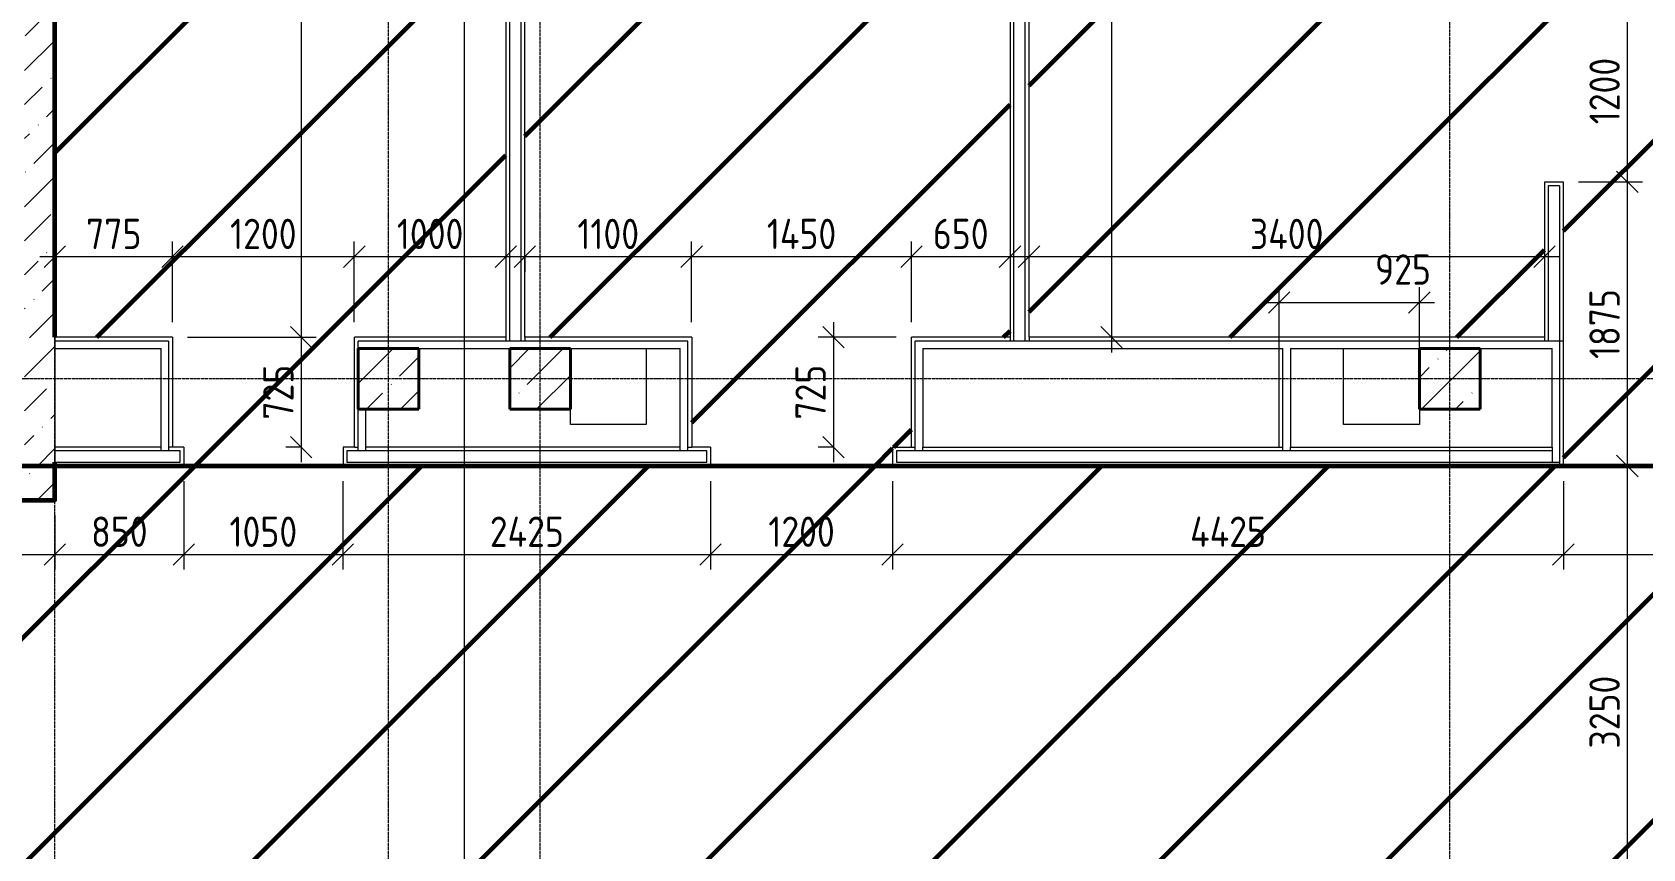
# Model space of a CAD drawing. Header units: millimetres. Extents: x -56773 to 323062, y -262288 to 76460.
# Drawn here: x 12459 to 23083, y -198325 to -192934 of the extents above; entities that cross this region are included whole.
import ezdxf

# ---------------------------------------------------------------- set-up
doc = ezdxf.new("R2010")
doc.units = ezdxf.units.MM
doc.linetypes.add('ADSK_Линия сетки', pattern=[25, 20, -2.5, 0, -2.5])
doc.linetypes.add('ADSK_Штриховая_ш3 п1_5', pattern=[4.5, 3, -1.5])
for name, color, linetype, lineweight in [('1.1)Стяжка керамзит  2 этаж', 5, 'Continuous', 60), ('3.1 Штукатурка внешн стен', 5, 'Continuous', 60), ('Несущие колонны', 7, 'Continuous', 18), ('Оси', 7, 'Continuous', 9), ('Перекрытие', 7, 'Continuous', 18), ('Размеры', 7, 'Continuous', 9), ('Стены внутренние', 7, 'Continuous', 18), ('Стены наружные', 7, 'Continuous', 18), ('Стены штриховка', 7, 'Continuous', 9)]:
    doc.layers.add(name, color=color, linetype=linetype, lineweight=lineweight)
doc.layers.add('Линии', color=7, linetype='Continuous', lineweight=9, true_color=0x00a600)
doc.styles.add('GOST Common_3', font='', dxfattribs={"width": 0.9, "height": 200})
doc.styles.get('GOST Common_3').set_extended_font_data('GOST Common')
doc.dimstyles.new('ADSK_Основной_2_0', dxfattribs={"dimscale": 304.8, "dimtxt": 201.142999, "dimasz": 0.463911, "dimexe": 0.328084, "dimexo": 0.328084, "dimgap": 0.164042, "dimtad": 1, "dimdec": 3, "dimrnd": 0.001, "dimdsep": 46, "dimtxsty": 'GOST Common_3', "dimblk1": 'OBLIQUE', "dimblk2": 'OBLIQUE', "dimsah": 1, "dimcen": 0.09, "dimdle": 0.328084, "dimazin": 2, "dimtfac": 1, "dimtdec": 4, "dimtix": 1, "dimtmove": 0, "dimatfit": 3, "dimfxl": 1, "dimtvp": 1, "dimtolj": 1, "dimtzin": 0, "dimlwd": 20, "dimlwe": 20, "dimarcsym": 2})
doc.dimstyles.new('ADSK_Основной_2_0_1', dxfattribs={"dimscale": 304.8, "dimtxt": 201.142999, "dimasz": 0.463911, "dimexe": 0.328084, "dimexo": 0.328084, "dimgap": 0.164042, "dimtad": 1, "dimdec": 3, "dimrnd": 0.001, "dimdsep": 46, "dimtxsty": 'GOST Common_3', "dimblk1": 'OBLIQUE', "dimblk2": 'OBLIQUE', "dimsah": 1, "dimcen": 0.09, "dimdle": 0.328084, "dimazin": 2, "dimtfac": 1, "dimtdec": 4, "dimtix": 1, "dimtmove": 1, "dimatfit": 3, "dimfxl": 1, "dimtvp": 1, "dimtolj": 1, "dimtzin": 0, "dimlwd": 20, "dimlwe": 20, "dimarcsym": 2})
doc.dimstyles.new('ADSK_Основной_2_0_2', dxfattribs={"dimscale": 304.8, "dimtxt": 201.142999, "dimasz": 0.463911, "dimexe": 0.328084, "dimexo": 0.328084, "dimgap": 0.164042, "dimtad": 1, "dimdec": 3, "dimrnd": 0.001, "dimdsep": 46, "dimtxsty": 'GOST Common_3', "dimblk1": 'OBLIQUE', "dimblk2": 'OBLIQUE', "dimsah": 1, "dimcen": 0.09, "dimdle": 0.328084, "dimazin": 2, "dimtfac": 1, "dimtdec": 4, "dimtix": 1, "dimtmove": 0, "dimatfit": 3, "dimfxl": 1, "dimtvp": 1, "dimtolj": 1, "dimtzin": 0, "dimlwd": 20, "dimlwe": 20, "dimarcsym": 2})
pattern_1 = [(45, (9.36, -198628.46), (-224.5064, 224.5064), []), (45, (233.87, -198628.46), (-224.5064, 224.5064), [396.875, -79.375, 3.353, -76.022])]
pattern_2 = [(45, (9.36, -198628.46), (84.1895, 308.696), [396.875, -79.375, 3.353, -76.022])]

# ---------------------------------------------------------------- blocks, each defined once
blk = doc.blocks.new('ADSK_КолоннаЖБ_Прямоугольная - 400x400 мм-1807143-Кладочный план 4-го этажа')
at = {"layer": 'Несущие колонны', "lineweight": 40}
for p, q in [((-200, 200), (200, 200)), ((-200, -200), (-200, 200)), ((200, 200), (200, -200)), ((200, -200), (-200, -200))]:
    blk.add_line(p, q, dxfattribs=at)
blk = doc.blocks.new('_Oblique')
at = {"color": 0, "linetype": 'ByBlock', "lineweight": -2}
blk.add_line((-0.5, -0.5), (0.5, 0.5), dxfattribs=at)
blk = doc.blocks.new('*D6010')
at = {"layer": 'Defpoints', "color": 0, "transparency": 16777216}
for p in [(11484, -196023), (12609, -196023), (12609, -196382)]:
    blk.add_point(p, dxfattribs=at)
at = {"layer": 'Размеры', "color": 0, "lineweight": 20, "transparency": 16777216}
for p, q in [((11484, -196123), (11484, -196482)), ((12609, -196123), (12609, -196482)), ((11384, -196382), (12709, -196382))]:
    blk.add_line(p, q, dxfattribs=at)
at = {"layer": 'Размеры', "color": 0, "lineweight": 20, "transparency": 16777216, "xscale": 141.4, "yscale": 141.4, "zscale": 141.4, "rotation": 180}
blk.add_blockref('_Oblique', (11484, -196382), dxfattribs=at)
at = {"layer": 'Размеры', "color": 0, "lineweight": 20, "transparency": 16777216, "xscale": 141.4, "yscale": 141.4, "zscale": 141.4}
blk.add_blockref('_Oblique', (12609, -196382), dxfattribs=at)
at = {"layer": 'Размеры', "color": 0, "lineweight": 9, "transparency": 16777216, "insert": (12047, -196232), "char_height": 200, "width": 515.47, "attachment_point": 5, "style": 'GOST Common_3'}
blk.add_mtext('\\A1;1125', dxfattribs=at)
blk = doc.blocks.new('*D6011')
at = {"layer": 'Defpoints', "color": 0, "transparency": 16777216}
for p in [(13459, -195798), (12609, -196023), (13459, -196382)]:
    blk.add_point(p, dxfattribs=at)
at = {"layer": 'Размеры', "color": 0, "lineweight": 20, "transparency": 16777216}
for p, q in [((13459, -195898), (13459, -196482)), ((12609, -196123), (12609, -196482)), ((12509, -196382), (13559, -196382))]:
    blk.add_line(p, q, dxfattribs=at)
at = {"layer": 'Размеры', "color": 0, "lineweight": 20, "transparency": 16777216, "xscale": 141.4, "yscale": 141.4, "zscale": 141.4, "rotation": 180}
blk.add_blockref('_Oblique', (12609, -196382), dxfattribs=at)
at = {"layer": 'Размеры', "color": 0, "lineweight": 20, "transparency": 16777216, "xscale": 141.4, "yscale": 141.4, "zscale": 141.4}
blk.add_blockref('_Oblique', (13459, -196382), dxfattribs=at)
at = {"layer": 'Размеры', "color": 0, "lineweight": 9, "transparency": 16777216, "insert": (13034, -196232), "char_height": 200, "width": 454.11, "attachment_point": 5, "style": 'GOST Common_3'}
blk.add_mtext('\\A1;850', dxfattribs=at)
blk = doc.blocks.new('*D6012')
at = {"layer": 'Defpoints', "color": 0, "transparency": 16777216}
for p in [(13459, -195798), (14509, -195798), (14509, -196382)]:
    blk.add_point(p, dxfattribs=at)
at = {"layer": 'Размеры', "color": 0, "lineweight": 20, "transparency": 16777216}
for p, q in [((13459, -195898), (13459, -196482)), ((14509, -195898), (14509, -196482)), ((13359, -196382), (14609, -196382))]:
    blk.add_line(p, q, dxfattribs=at)
at = {"layer": 'Размеры', "color": 0, "lineweight": 20, "transparency": 16777216, "xscale": 141.4, "yscale": 141.4, "zscale": 141.4, "rotation": 180}
blk.add_blockref('_Oblique', (13459, -196382), dxfattribs=at)
at = {"layer": 'Размеры', "color": 0, "lineweight": 20, "transparency": 16777216, "xscale": 141.4, "yscale": 141.4, "zscale": 141.4}
blk.add_blockref('_Oblique', (14509, -196382), dxfattribs=at)
at = {"layer": 'Размеры', "color": 0, "lineweight": 9, "transparency": 16777216, "insert": (13984, -196232), "char_height": 200, "width": 560.47, "attachment_point": 5, "style": 'GOST Common_3'}
blk.add_mtext('\\A1;1050', dxfattribs=at)
blk = doc.blocks.new('*D6013')
at = {"layer": 'Defpoints', "color": 0, "transparency": 16777216}
for p in [(14509, -195798), (16934, -195798), (16934, -196382)]:
    blk.add_point(p, dxfattribs=at)
at = {"layer": 'Размеры', "color": 0, "lineweight": 20, "transparency": 16777216}
for p, q in [((14509, -195898), (14509, -196482)), ((16934, -195898), (16934, -196482)), ((14409, -196382), (17034, -196382))]:
    blk.add_line(p, q, dxfattribs=at)
at = {"layer": 'Размеры', "color": 0, "lineweight": 20, "transparency": 16777216, "xscale": 141.4, "yscale": 141.4, "zscale": 141.4, "rotation": 180}
blk.add_blockref('_Oblique', (14509, -196382), dxfattribs=at)
at = {"layer": 'Размеры', "color": 0, "lineweight": 20, "transparency": 16777216, "xscale": 141.4, "yscale": 141.4, "zscale": 141.4}
blk.add_blockref('_Oblique', (16934, -196382), dxfattribs=at)
at = {"layer": 'Размеры', "color": 0, "lineweight": 9, "transparency": 16777216, "insert": (15722, -196232), "char_height": 200, "width": 625.93, "attachment_point": 5, "style": 'GOST Common_3'}
blk.add_mtext('\\A1;2425', dxfattribs=at)
blk = doc.blocks.new('*D6014')
at = {"layer": 'Defpoints', "color": 0, "transparency": 16777216}
for p in [(16934, -195798), (18134, -195798), (18134, -196382)]:
    blk.add_point(p, dxfattribs=at)
at = {"layer": 'Размеры', "color": 0, "lineweight": 20, "transparency": 16777216}
for p, q in [((16934, -195898), (16934, -196482)), ((18134, -195898), (18134, -196482)), ((16834, -196382), (18234, -196382))]:
    blk.add_line(p, q, dxfattribs=at)
at = {"layer": 'Размеры', "color": 0, "lineweight": 20, "transparency": 16777216, "xscale": 141.4, "yscale": 141.4, "zscale": 141.4, "rotation": 180}
blk.add_blockref('_Oblique', (16934, -196382), dxfattribs=at)
at = {"layer": 'Размеры', "color": 0, "lineweight": 20, "transparency": 16777216, "xscale": 141.4, "yscale": 141.4, "zscale": 141.4}
blk.add_blockref('_Oblique', (18134, -196382), dxfattribs=at)
at = {"layer": 'Размеры', "color": 0, "lineweight": 9, "transparency": 16777216, "insert": (17534, -196232), "char_height": 200, "width": 560.47, "attachment_point": 5, "style": 'GOST Common_3'}
blk.add_mtext('\\A1;1200', dxfattribs=at)
blk = doc.blocks.new('*D6015')
at = {"layer": 'Defpoints', "color": 0, "transparency": 16777216}
for p in [(18134, -195798), (22559, -195798), (22559, -196382)]:
    blk.add_point(p, dxfattribs=at)
at = {"layer": 'Размеры', "color": 0, "lineweight": 20, "transparency": 16777216}
for p, q in [((18134, -195898), (18134, -196482)), ((22559, -195898), (22559, -196482)), ((18034, -196382), (22659, -196382))]:
    blk.add_line(p, q, dxfattribs=at)
at = {"layer": 'Размеры', "color": 0, "lineweight": 20, "transparency": 16777216, "xscale": 141.4, "yscale": 141.4, "zscale": 141.4, "rotation": 180}
blk.add_blockref('_Oblique', (18134, -196382), dxfattribs=at)
at = {"layer": 'Размеры', "color": 0, "lineweight": 20, "transparency": 16777216, "xscale": 141.4, "yscale": 141.4, "zscale": 141.4}
blk.add_blockref('_Oblique', (22559, -196382), dxfattribs=at)
at = {"layer": 'Размеры', "color": 0, "lineweight": 9, "transparency": 16777216, "insert": (20347, -196232), "char_height": 200, "width": 646.38, "attachment_point": 5, "style": 'GOST Common_3'}
blk.add_mtext('\\A1;4425', dxfattribs=at)
blk = doc.blocks.new('*D6016')
at = {"layer": 'Defpoints', "color": 0, "transparency": 16777216}
for p in [(22559, -195798), (26534, -196282), (26534, -196382)]:
    blk.add_point(p, dxfattribs=at)
at = {"layer": 'Размеры', "color": 0, "lineweight": 20, "transparency": 16777216}
for p, q in [((22559, -195898), (22559, -196482)), ((22459, -196382), (26634, -196382)), ((26534, -196382), (26534, -196482))]:
    blk.add_line(p, q, dxfattribs=at)
at = {"layer": 'Размеры', "color": 0, "lineweight": 20, "transparency": 16777216, "xscale": 141.4, "yscale": 141.4, "zscale": 141.4, "rotation": 180}
blk.add_blockref('_Oblique', (22559, -196382), dxfattribs=at)
at = {"layer": 'Размеры', "color": 0, "lineweight": 20, "transparency": 16777216, "xscale": 141.4, "yscale": 141.4, "zscale": 141.4}
blk.add_blockref('_Oblique', (26534, -196382), dxfattribs=at)
at = {"layer": 'Размеры', "color": 0, "lineweight": 9, "transparency": 16777216, "insert": (24547, -196232), "char_height": 200, "width": 605.47, "attachment_point": 5, "style": 'GOST Common_3'}
blk.add_mtext('\\A1;3975', dxfattribs=at)
blk = doc.blocks.new('*D6044')
at = {"layer": 'Defpoints', "color": 0, "transparency": 16777216}
for p in [(12609, -194316), (13384, -194416), (13384, -194948)]:
    blk.add_point(p, dxfattribs=at)
at = {"layer": 'Размеры', "color": 0, "lineweight": 20, "transparency": 16777216}
for p, q in [((13384, -194848), (13384, -194316)), ((12509, -194416), (13484, -194416)), ((12609, -194416), (12609, -194516))]:
    blk.add_line(p, q, dxfattribs=at)
at = {"layer": 'Размеры', "color": 0, "lineweight": 20, "transparency": 16777216, "xscale": 141.4, "yscale": 141.4, "zscale": 141.4, "rotation": 180}
blk.add_blockref('_Oblique', (12609, -194416), dxfattribs=at)
at = {"layer": 'Размеры', "color": 0, "lineweight": 20, "transparency": 16777216, "xscale": 141.4, "yscale": 141.4, "zscale": 141.4}
blk.add_blockref('_Oblique', (13384, -194416), dxfattribs=at)
at = {"layer": 'Размеры', "color": 0, "lineweight": 9, "transparency": 16777216, "insert": (12997, -194266), "char_height": 200, "width": 454.11, "attachment_point": 5, "style": 'GOST Common_3'}
blk.add_mtext('\\A1;775', dxfattribs=at)
blk = doc.blocks.new('*D6045')
at = {"layer": 'Defpoints', "color": 0, "transparency": 16777216}
for p in [(14584, -194416), (13384, -194948), (14584, -194948)]:
    blk.add_point(p, dxfattribs=at)
at = {"layer": 'Размеры', "color": 0, "lineweight": 20, "transparency": 16777216}
for p, q in [((13384, -194848), (13384, -194316)), ((14584, -194848), (14584, -194316)), ((13284, -194416), (14684, -194416))]:
    blk.add_line(p, q, dxfattribs=at)
at = {"layer": 'Размеры', "color": 0, "lineweight": 20, "transparency": 16777216, "xscale": 141.4, "yscale": 141.4, "zscale": 141.4, "rotation": 180}
blk.add_blockref('_Oblique', (13384, -194416), dxfattribs=at)
at = {"layer": 'Размеры', "color": 0, "lineweight": 20, "transparency": 16777216, "xscale": 141.4, "yscale": 141.4, "zscale": 141.4}
blk.add_blockref('_Oblique', (14584, -194416), dxfattribs=at)
at = {"layer": 'Размеры', "color": 0, "lineweight": 9, "transparency": 16777216, "insert": (13984, -194266), "char_height": 200, "width": 560.47, "attachment_point": 5, "style": 'GOST Common_3'}
blk.add_mtext('\\A1;1200', dxfattribs=at)
blk = doc.blocks.new('*D6046')
at = {"layer": 'Defpoints', "color": 0, "transparency": 16777216}
for p in [(15584, -194316), (15584, -194416), (14584, -194948)]:
    blk.add_point(p, dxfattribs=at)
at = {"layer": 'Размеры', "color": 0, "lineweight": 20, "transparency": 16777216}
for p, q in [((14584, -194848), (14584, -194316)), ((14484, -194416), (15684, -194416)), ((15584, -194416), (15584, -194516))]:
    blk.add_line(p, q, dxfattribs=at)
at = {"layer": 'Размеры', "color": 0, "lineweight": 20, "transparency": 16777216, "xscale": 141.4, "yscale": 141.4, "zscale": 141.4, "rotation": 180}
blk.add_blockref('_Oblique', (14584, -194416), dxfattribs=at)
at = {"layer": 'Размеры', "color": 0, "lineweight": 20, "transparency": 16777216, "xscale": 141.4, "yscale": 141.4, "zscale": 141.4}
blk.add_blockref('_Oblique', (15584, -194416), dxfattribs=at)
at = {"layer": 'Размеры', "color": 0, "lineweight": 9, "transparency": 16777216, "insert": (15084, -194266), "char_height": 200, "width": 560.47, "attachment_point": 5, "style": 'GOST Common_3'}
blk.add_mtext('\\A1;1000', dxfattribs=at)
blk = doc.blocks.new('*D6047')
at = {"layer": 'Defpoints', "color": 0, "transparency": 16777216}
for p in [(15709, -194316), (16809, -194416), (16809, -194948)]:
    blk.add_point(p, dxfattribs=at)
at = {"layer": 'Размеры', "color": 0, "lineweight": 20, "transparency": 16777216}
for p, q in [((16809, -194848), (16809, -194316)), ((15609, -194416), (16909, -194416)), ((15709, -194416), (15709, -194516))]:
    blk.add_line(p, q, dxfattribs=at)
at = {"layer": 'Размеры', "color": 0, "lineweight": 20, "transparency": 16777216, "xscale": 141.4, "yscale": 141.4, "zscale": 141.4, "rotation": 180}
blk.add_blockref('_Oblique', (15709, -194416), dxfattribs=at)
at = {"layer": 'Размеры', "color": 0, "lineweight": 20, "transparency": 16777216, "xscale": 141.4, "yscale": 141.4, "zscale": 141.4}
blk.add_blockref('_Oblique', (16809, -194416), dxfattribs=at)
at = {"layer": 'Размеры', "color": 0, "lineweight": 9, "transparency": 16777216, "insert": (16259, -194266), "char_height": 200, "width": 515.47, "attachment_point": 5, "style": 'GOST Common_3'}
blk.add_mtext('\\A1;1100', dxfattribs=at)
blk = doc.blocks.new('*D6048')
at = {"layer": 'Defpoints', "color": 0, "transparency": 16777216}
for p in [(18259, -194416), (16809, -194948), (18259, -194948)]:
    blk.add_point(p, dxfattribs=at)
at = {"layer": 'Размеры', "color": 0, "lineweight": 20, "transparency": 16777216}
for p, q in [((16809, -194848), (16809, -194316)), ((18259, -194848), (18259, -194316)), ((16709, -194416), (18359, -194416))]:
    blk.add_line(p, q, dxfattribs=at)
at = {"layer": 'Размеры', "color": 0, "lineweight": 20, "transparency": 16777216, "xscale": 141.4, "yscale": 141.4, "zscale": 141.4, "rotation": 180}
blk.add_blockref('_Oblique', (16809, -194416), dxfattribs=at)
at = {"layer": 'Размеры', "color": 0, "lineweight": 20, "transparency": 16777216, "xscale": 141.4, "yscale": 141.4, "zscale": 141.4}
blk.add_blockref('_Oblique', (18259, -194416), dxfattribs=at)
at = {"layer": 'Размеры', "color": 0, "lineweight": 9, "transparency": 16777216, "insert": (17534, -194266), "char_height": 200, "width": 580.93, "attachment_point": 5, "style": 'GOST Common_3'}
blk.add_mtext('\\A1;1450', dxfattribs=at)
blk = doc.blocks.new('*D6049')
at = {"layer": 'Defpoints', "color": 0, "transparency": 16777216}
for p in [(18909, -194316), (18909, -194416), (18259, -194948)]:
    blk.add_point(p, dxfattribs=at)
at = {"layer": 'Размеры', "color": 0, "lineweight": 20, "transparency": 16777216}
for p, q in [((18259, -194848), (18259, -194316)), ((18159, -194416), (19009, -194416)), ((18909, -194416), (18909, -194516))]:
    blk.add_line(p, q, dxfattribs=at)
at = {"layer": 'Размеры', "color": 0, "lineweight": 20, "transparency": 16777216, "xscale": 141.4, "yscale": 141.4, "zscale": 141.4, "rotation": 180}
blk.add_blockref('_Oblique', (18259, -194416), dxfattribs=at)
at = {"layer": 'Размеры', "color": 0, "lineweight": 20, "transparency": 16777216, "xscale": 141.4, "yscale": 141.4, "zscale": 141.4}
blk.add_blockref('_Oblique', (18909, -194416), dxfattribs=at)
at = {"layer": 'Размеры', "color": 0, "lineweight": 9, "transparency": 16777216, "insert": (18584, -194266), "char_height": 200, "width": 454.11, "attachment_point": 5, "style": 'GOST Common_3'}
blk.add_mtext('\\A1;650', dxfattribs=at)
blk = doc.blocks.new('*D6050')
at = {"layer": 'Defpoints', "color": 0, "transparency": 16777216}
for p in [(19034, -194316), (22434, -194316), (22434, -194416)]:
    blk.add_point(p, dxfattribs=at)
at = {"layer": 'Размеры', "color": 0, "lineweight": 20, "transparency": 16777216}
for p, q in [((18934, -194416), (22534, -194416)), ((19034, -194416), (19034, -194516)), ((22434, -194416), (22434, -194516))]:
    blk.add_line(p, q, dxfattribs=at)
at = {"layer": 'Размеры', "color": 0, "lineweight": 20, "transparency": 16777216, "xscale": 141.4, "yscale": 141.4, "zscale": 141.4, "rotation": 180}
blk.add_blockref('_Oblique', (19034, -194416), dxfattribs=at)
at = {"layer": 'Размеры', "color": 0, "lineweight": 20, "transparency": 16777216, "xscale": 141.4, "yscale": 141.4, "zscale": 141.4}
blk.add_blockref('_Oblique', (22434, -194416), dxfattribs=at)
at = {"layer": 'Размеры', "color": 0, "lineweight": 9, "transparency": 16777216, "insert": (20734, -194266), "char_height": 200, "width": 625.93, "attachment_point": 5, "style": 'GOST Common_3'}
blk.add_mtext('\\A1;3400', dxfattribs=at)
blk = doc.blocks.new('*D6052')
at = {"layer": 'Defpoints', "color": 0, "transparency": 16777216}
for p in [(14609, -189423), (13384, -194948), (14233, -194948)]:
    blk.add_point(p, dxfattribs=at)
at = {"layer": 'Размеры', "color": 0, "lineweight": 20, "transparency": 16777216}
for p, q in [((14233, -189323), (14233, -195048)), ((14509, -189423), (14133, -189423)), ((13484, -194948), (14333, -194948))]:
    blk.add_line(p, q, dxfattribs=at)
at = {"layer": 'Размеры', "color": 0, "lineweight": 20, "transparency": 16777216, "xscale": 141.4, "yscale": 141.4, "zscale": 141.4}
for p, rotation in [((14233, -189423), 90), ((14233, -194948), 270)]:
    blk.add_blockref('_Oblique', p, dxfattribs=dict(at, rotation=rotation))
at = {"layer": 'Размеры', "color": 0, "lineweight": 9, "transparency": 16777216, "insert": (14083, -192186), "char_height": 200, "width": 605.47, "attachment_point": 5, "rotation": 90, "style": 'GOST Common_3'}
blk.add_mtext('\\A1;5525', dxfattribs=at)
blk = doc.blocks.new('*D6053')
at = {"layer": 'Defpoints', "color": 0, "transparency": 16777216}
for p in [(13384, -194948), (14233, -195673), (14333, -195673)]:
    blk.add_point(p, dxfattribs=at)
at = {"layer": 'Размеры', "color": 0, "lineweight": 20, "transparency": 16777216}
for p, q in [((14233, -194848), (14233, -195773)), ((13484, -194948), (14333, -194948)), ((14233, -195673), (14133, -195673))]:
    blk.add_line(p, q, dxfattribs=at)
at = {"layer": 'Размеры', "color": 0, "lineweight": 20, "transparency": 16777216, "xscale": 141.4, "yscale": 141.4, "zscale": 141.4}
for p, rotation in [((14233, -194948), 90), ((14233, -195673), 270)]:
    blk.add_blockref('_Oblique', p, dxfattribs=dict(at, rotation=rotation))
at = {"layer": 'Размеры', "color": 0, "lineweight": 9, "transparency": 16777216, "insert": (14083, -195311), "char_height": 200, "width": 454.11, "attachment_point": 5, "rotation": 90, "style": 'GOST Common_3'}
blk.add_mtext('\\A1;725', dxfattribs=at)
blk = doc.blocks.new('*D6054')
at = {"layer": 'Defpoints', "color": 0, "transparency": 16777216}
for p in [(18259, -194948), (17744, -195673), (17843, -195673)]:
    blk.add_point(p, dxfattribs=at)
at = {"layer": 'Размеры', "color": 0, "lineweight": 20, "transparency": 16777216}
for p, q in [((17744, -194848), (17744, -195773)), ((18159, -194948), (17644, -194948)), ((17743, -195673), (17644, -195673))]:
    blk.add_line(p, q, dxfattribs=at)
at = {"layer": 'Размеры', "color": 0, "lineweight": 20, "transparency": 16777216, "xscale": 141.4, "yscale": 141.4, "zscale": 141.4}
for p, rotation in [((17744, -194948), 90), ((17744, -195673), 270)]:
    blk.add_blockref('_Oblique', p, dxfattribs=dict(at, rotation=rotation))
at = {"layer": 'Размеры', "color": 0, "lineweight": 9, "transparency": 16777216, "insert": (17594, -195311), "char_height": 200, "width": 454.11, "attachment_point": 5, "rotation": 90, "style": 'GOST Common_3'}
blk.add_mtext('\\A1;725', dxfattribs=at)
blk = doc.blocks.new('*D6059')
at = {"layer": 'Defpoints', "color": 0, "transparency": 16777216}
for p in [(22559, -195798), (22981, -195798), (22134, -199048)]:
    blk.add_point(p, dxfattribs=at)
at = {"layer": 'Размеры', "color": 0, "lineweight": 20, "transparency": 16777216}
for p, q in [((22981, -199148), (22981, -195698)), ((22659, -195798), (23081, -195798)), ((22234, -199048), (23081, -199048))]:
    blk.add_line(p, q, dxfattribs=at)
at = {"layer": 'Размеры', "color": 0, "lineweight": 20, "transparency": 16777216, "xscale": 141.4, "yscale": 141.4, "zscale": 141.4}
for p, rotation in [((22981, -195798), 90), ((22981, -199048), 270)]:
    blk.add_blockref('_Oblique', p, dxfattribs=dict(at, rotation=rotation))
at = {"layer": 'Размеры', "color": 0, "lineweight": 9, "transparency": 16777216, "insert": (22831, -197423), "char_height": 200, "width": 605.47, "attachment_point": 5, "rotation": 90, "style": 'GOST Common_3'}
blk.add_mtext('\\A1;3250', dxfattribs=at)
blk = doc.blocks.new('*D6060')
at = {"layer": 'Defpoints', "color": 0, "transparency": 16777216}
for p in [(22559, -193923), (22981, -193923), (22559, -195798)]:
    blk.add_point(p, dxfattribs=at)
at = {"layer": 'Размеры', "color": 0, "lineweight": 20, "transparency": 16777216}
for p, q in [((22981, -195898), (22981, -193823)), ((22659, -193923), (23081, -193923)), ((22659, -195798), (23081, -195798))]:
    blk.add_line(p, q, dxfattribs=at)
at = {"layer": 'Размеры', "color": 0, "lineweight": 20, "transparency": 16777216, "xscale": 141.4, "yscale": 141.4, "zscale": 141.4}
for p, rotation in [((22981, -193923), 90), ((22981, -195798), 270)]:
    blk.add_blockref('_Oblique', p, dxfattribs=dict(at, rotation=rotation))
at = {"layer": 'Размеры', "color": 0, "lineweight": 9, "transparency": 16777216, "insert": (22831, -194861), "char_height": 200, "width": 560.47, "attachment_point": 5, "rotation": 90, "style": 'GOST Common_3'}
blk.add_mtext('\\A1;1875', dxfattribs=at)
blk = doc.blocks.new('*D6061')
at = {"layer": 'Defpoints', "color": 0, "transparency": 16777216}
for p in [(22559, -192723), (22981, -192723), (22559, -193923)]:
    blk.add_point(p, dxfattribs=at)
at = {"layer": 'Размеры', "color": 0, "lineweight": 20, "transparency": 16777216}
for p, q in [((22981, -194023), (22981, -192623)), ((22659, -192723), (23081, -192723)), ((22659, -193923), (23081, -193923))]:
    blk.add_line(p, q, dxfattribs=at)
at = {"layer": 'Размеры', "color": 0, "lineweight": 20, "transparency": 16777216, "xscale": 141.4, "yscale": 141.4, "zscale": 141.4}
for p, rotation in [((22981, -192723), 90), ((22981, -193923), 270)]:
    blk.add_blockref('_Oblique', p, dxfattribs=dict(at, rotation=rotation))
at = {"layer": 'Размеры', "color": 0, "lineweight": 9, "transparency": 16777216, "insert": (22831, -193323), "char_height": 200, "width": 560.47, "attachment_point": 5, "rotation": 90, "style": 'GOST Common_3'}
blk.add_mtext('\\A1;1200', dxfattribs=at)
blk = doc.blocks.new('*D6063')
at = {"layer": 'Defpoints', "color": 0, "transparency": 16777216}
for p in [(21609, -194718), (20684, -195281), (21609, -195281)]:
    blk.add_point(p, dxfattribs=at)
at = {"layer": 'Размеры', "color": 0, "lineweight": 20, "transparency": 16777216}
for p, q in [((20684, -195181), (20684, -194618)), ((21609, -195181), (21609, -194618)), ((20584, -194718), (21709, -194718))]:
    blk.add_line(p, q, dxfattribs=at)
at = {"layer": 'Размеры', "color": 0, "lineweight": 20, "transparency": 16777216, "xscale": 141.4, "yscale": 141.4, "zscale": 141.4, "rotation": 180}
blk.add_blockref('_Oblique', (20684, -194718), dxfattribs=at)
at = {"layer": 'Размеры', "color": 0, "lineweight": 20, "transparency": 16777216, "xscale": 141.4, "yscale": 141.4, "zscale": 141.4}
blk.add_blockref('_Oblique', (21609, -194718), dxfattribs=at)
at = {"layer": 'Размеры', "color": 0, "lineweight": 9, "transparency": 16777216, "insert": (21317, -194401), "char_height": 200, "width": 454.11, "attachment_point": 1, "line_spacing_factor": 1.022761, "style": 'GOST Common_3'}
blk.add_mtext('\\A1;925', dxfattribs=at)
blk = doc.blocks.new('*D6064')
at = {"layer": 'Defpoints', "color": 0, "transparency": 16777216}
for p in [(19678, -189273), (19578, -194948), (19678, -194948)]:
    blk.add_point(p, dxfattribs=at)
at = {"layer": 'Размеры', "color": 0, "lineweight": 20, "transparency": 16777216}
for p, q in [((19578, -189173), (19578, -195048)), ((19578, -189273), (19478, -189273)), ((19578, -194948), (19478, -194948))]:
    blk.add_line(p, q, dxfattribs=at)
at = {"layer": 'Размеры', "color": 0, "lineweight": 20, "transparency": 16777216, "xscale": 141.4, "yscale": 141.4, "zscale": 141.4}
for p, rotation in [((19578, -189273), 90), ((19578, -194948), 270)]:
    blk.add_blockref('_Oblique', p, dxfattribs=dict(at, rotation=rotation))
at = {"layer": 'Размеры', "color": 0, "lineweight": 9, "transparency": 16777216, "insert": (19428, -192111), "char_height": 200, "width": 605.47, "attachment_point": 5, "rotation": 90, "style": 'GOST Common_3'}
blk.add_mtext('\\A1;5675', dxfattribs=at)

msp = doc.modelspace()

# ---------------------------------------------------------------- hatches: boundary and pattern name
at = {"layer": '1.1)Стяжка керамзит  2 этаж', "transparency": 33554687}
h = msp.add_hatch(dxfattribs=at)
h.set_pattern_fill('ANSI31', color=5, scale=333)
h.paths.add_polyline_path([(15309.3615, -189273.4914), (15009.3615, -189273.4914), (15009.3615, -189423.4914), (14609.3615, -189423.4914), (14609.3615, -189273.4914), (12609.3615, -189273.4914), (12609.3615, -194948.4914), (13384.3615, -194948.4914), (13384.3615, -195673.4914), (13459.3615, -195673.4914), (13459.3615, -195798.4914), (14509.3615, -195798.4914), (14509.3615, -195673.4914), (14584.3615, -195673.4914), (14584.3615, -194948.4914), (15309.3615, -194948.4914)])
h = msp.add_hatch(dxfattribs=at)
h.set_pattern_fill('ANSI31', color=5, scale=333)
h.paths.add_polyline_path([(15584.3615, -189273.4914), (15309.3615, -189273.4914), (15309.3615, -194948.4914), (15584.3615, -194948.4914)])
h = msp.add_hatch(dxfattribs=at)
h.set_pattern_fill('ANSI31', color=5, scale=333)
h.paths.add_polyline_path([(18909.3615, -189273.4914), (18209.3615, -189273.4914), (16559.3615, -189273.4914), (16009.3615, -189273.4914), (16009.3615, -189423.4914), (15709.3615, -189423.4914), (15709.3615, -194948.4914), (16809.3615, -194948.4914), (16809.3615, -195673.4914), (16934.3615, -195673.4914), (16934.3615, -195798.4914), (18134.3615, -195798.4914), (18134.3615, -195673.4914), (18259.3615, -195673.4914), (18259.3615, -194948.4914), (18909.3615, -194948.4914)])
h = msp.add_hatch(dxfattribs=at)
h.set_pattern_fill('ANSI31', color=5, scale=333)
h.paths.add_polyline_path([(31109.3615, -189273.4914), (30209.3615, -189273.4914), (28559.3615, -189273.4914), (28009.3615, -189273.4914), (28009.3615, -189423.4914), (27609.3615, -189423.4914), (27609.3615, -192723.4914), (27484.3615, -192723.4914), (27484.3615, -189273.4914), (27009.3615, -189273.4914), (25359.3615, -189273.4914), (24209.3615, -189273.4914), (22559.3615, -189273.4914), (22559.3615, -192723.4914), (22434.3615, -192723.4914), (22434.3615, -189423.4914), (22009.3615, -189423.4914), (21609.3615, -189423.4914), (21609.3615, -189273.4914), (21009.3615, -189273.4914), (19359.3615, -189273.4914), (19034.3615, -189273.4914), (19034.3615, -194948.4914), (22434.3615, -194948.4914), (22434.3615, -193923.4914), (22559.3615, -193923.4914), (22559.3615, -195798.4914), (26534.3615, -195798.4914), (26534.3615, -194948.4914), (27484.3615, -194948.4914), (27484.3615, -193923.4914), (27609.3615, -193923.4914), (27609.3615, -194948.4914), (31109.3615, -194948.4914)])
h = msp.add_hatch(dxfattribs=at)
h.set_pattern_fill('ANSI31', color=5, scale=333)
h.paths.add_polyline_path([(61559.3615, -195798.4914), (-9515.6385, -195798.4914), (-9515.6385, -199048.4914), (61559.3615, -199048.4914)])
h.paths.add_polyline_path([(26559.3615, -198473.4914), (26634.3615, -198473.4914), (26634.3615, -199023.4914), (26559.3615, -199023.4914)], flags=16)
h.paths.add_polyline_path([(26559.3615, -196373.4914), (26559.3615, -195823.4914), (26634.3615, -195823.4914), (26634.3615, -196373.4914)], flags=16)
h.paths.add_polyline_path([(41109.3615, -196023.4914), (41109.3615, -195898.4914), (42009.3615, -195898.4914), (42009.3615, -196023.4914)], flags=16)
h.paths.add_polyline_path([(45809.3615, -196023.4914), (45809.3615, -195898.4914), (46809.3615, -195898.4914), (46809.3615, -196023.4914)], flags=16)
h.paths.add_polyline_path([(48659.3615, -195923.4914), (48659.3615, -195898.4914), (49409.3615, -195898.4914), (49409.3615, -195923.4914)], flags=16)
h.paths.add_polyline_path([(41734.3615, -193523.4914), (39734.3615, -193523.4914), (39734.3615, -195023.4914), (40009.3615, -195023.4914), (40034.3615, -195023.4914), (40034.3615, -195798.4914), (41734.3615, -195798.4914)], flags=0)
at = {"layer": 'Несущие колонны', "lineweight": 9}
h = msp.add_hatch(dxfattribs=at)
h.set_pattern_fill('FP_1', color=256, style=0, pattern_type=2)
h.set_pattern_definition(pattern_1)
h.paths.add_polyline_path([(15009.3615, -195423.4914), (15009.3615, -195023.4914), (14609.3615, -195023.4914), (14609.3615, -195423.4914), (14845.7847, -195423.4914)])
h = msp.add_hatch(dxfattribs=at)
h.set_pattern_fill('FP_1', color=256, style=0, pattern_type=2)
h.set_pattern_definition(pattern_1)
h.paths.add_polyline_path([(15609.3615, -195423.4914), (16009.3615, -195423.4914), (16009.3615, -195023.4914), (15609.3615, -195023.4914), (15609.3615, -195092.7203)])
h = msp.add_hatch(dxfattribs=at)
h.set_pattern_fill('FP_1', color=256, style=0, pattern_type=2)
h.set_pattern_definition(pattern_1)
h.paths.add_polyline_path([(21609.3615, -195423.4914), (22009.3615, -195423.4914), (22009.3615, -195023.4914), (21609.3615, -195023.4914), (21609.3615, -195092.7203)])
at = {"layer": 'Стены наружные', "lineweight": 9}
h = msp.add_hatch(dxfattribs=at)
h.set_pattern_fill('FP_2', color=256, style=0, pattern_type=2)
h.set_pattern_definition(pattern_2)
h.paths.add_polyline_path([(12409.3615, -195823.4914), (12609.3615, -195823.4914), (12609.3615, -187623.4914), (12409.3615, -187623.4914), (12409.3615, -195092.7203)])
h = msp.add_hatch(dxfattribs=at)
h.set_pattern_fill('FP_2', color=256, style=0, pattern_type=2)
h.set_pattern_definition(pattern_2)
h.paths.add_polyline_path([(9009.3615, -196023.4914), (9934.3615, -196023.4914), (9934.3615, -195823.4914), (9009.3615, -195823.4914)])
h.paths.add_polyline_path([(12609.3615, -196023.4914), (12609.3615, -195823.4914), (11484.3615, -195823.4914), (11484.3615, -196023.4914)])

# ---------------------------------------------------------------- linework, layer by layer
at = {"layer": '1.1)Стяжка керамзит  2 этаж'}
msp.add_lwpolyline([(61559.3615, -195798.4914), (-9515.6385, -195798.4914), (-9515.6385, -199048.4914), (61559.3615, -199048.4914)], close=True, dxfattribs=at)
at = {"layer": '3.1 Штукатурка внешн стен'}
for points in [[(12609.3615, -194948.4914), (12609.3615, -189223.4914), (41734.3615, -189223.4914)], [(8809.3615, -196023.4914), (12609.3615, -196023.4914), (12609.3615, -195773.4914)]]:
    msp.add_lwpolyline(points, dxfattribs=at)
at = {"layer": 'Линии', "color": 7, "linetype": 'ADSK_Штриховая_ш3 п1_5'}
msp.add_line((15309.3615, -189273.4914), (15309.3615, -205573.4914), dxfattribs=at)
at = {"layer": 'Несущие колонны', "lineweight": 9}
for p, q in [((15009.3615, -195023.4914), (14609.3615, -195023.4914)), ((14609.3615, -195023.4914), (14609.3615, -195423.4914)), ((15009.3615, -195423.4914), (15009.3615, -195023.4914)), ((16009.3615, -195023.4914), (15609.3615, -195023.4914)), ((15609.3615, -195023.4914), (15609.3615, -195423.4914)), ((16009.3615, -195423.4914), (16009.3615, -195023.4914)), ((22009.3615, -195023.4914), (21609.3615, -195023.4914)), ((21609.3615, -195023.4914), (21609.3615, -195423.4914)), ((22009.3615, -195423.4914), (22009.3615, -195023.4914)), ((14609.3615, -195423.4914), (14659.3615, -195423.4914)), ((14659.3615, -195423.4914), (15009.3615, -195423.4914)), ((15609.3615, -195423.4914), (16009.3615, -195423.4914)), ((21609.3615, -195423.4914), (22009.3615, -195423.4914))]:
    msp.add_line(p, q, dxfattribs=at)
at = {"layer": 'Оси', "linetype": 'ADSK_Линия сетки', "lineweight": 5}
for p, q in [((12609.3615, -209602.3427), (12609.3615, -188601.0153)), ((14809.3615, -209602.3427), (14809.3615, -188601.0153)), ((15809.3615, -209602.3427), (15809.3615, -188601.0153)), ((21809.3615, -209602.3427), (21809.3615, -188601.0153)), ((62563.3938, -195223.4914), (-25230.7352, -195223.4914))]:
    msp.add_line(p, q, dxfattribs=at)
at = {"layer": 'Перекрытие'}
for p, q in [((16509.3615, -195023.4914), (16509.3615, -195523.4914)), ((21109.3615, -195523.4914), (21109.3615, -195023.4914)), ((16009.3615, -195523.4914), (16009.3615, -195423.4914)), ((21609.3615, -195423.4914), (21609.3615, -195523.4914)), ((16509.3615, -195523.4914), (16009.3615, -195523.4914)), ((21609.3615, -195523.4914), (21109.3615, -195523.4914))]:
    msp.add_line(p, q, dxfattribs=at)
at = {"layer": 'Стены внутренние', "lineweight": 5}
for p, q in [((15584.3615, -189273.4914), (15584.3615, -194948.4914)), ((15709.3615, -194948.4914), (15709.3615, -189273.4914)), ((18909.3615, -189273.4914), (18909.3615, -194948.4914)), ((19034.3615, -194948.4914), (19034.3615, -189273.4914)), ((22434.3615, -193923.4914), (22434.3615, -194948.4914)), ((22559.3615, -193923.4914), (22434.3615, -193923.4914)), ((22559.3615, -195798.4914), (22559.3615, -193923.4914)), ((13384.3615, -194948.4914), (12609.3615, -194948.4914)), ((12609.3615, -195023.4914), (13309.3615, -195023.4914)), ((13309.3615, -195673.4914), (13309.3615, -195023.4914)), ((13384.3615, -194948.4914), (13384.3615, -195673.4914)), ((15584.3615, -194948.4914), (14584.3615, -194948.4914)), ((14584.3615, -195673.4914), (14584.3615, -194948.4914)), ((14609.3615, -195023.4914), (16734.3615, -195023.4914)), ((14609.3615, -195423.4914), (14609.3615, -195023.4914)), ((16809.3615, -194948.4914), (15709.3615, -194948.4914)), ((16734.3615, -195673.4914), (16734.3615, -195023.4914)), ((16809.3615, -194948.4914), (16809.3615, -195673.4914)), ((18909.3615, -194948.4914), (18259.3615, -194948.4914)), ((18259.3615, -195673.4914), (18259.3615, -194948.4914)), ((18334.3615, -195023.4914), (20684.3615, -195023.4914)), ((18334.3615, -195023.4914), (18334.3615, -195673.4914)), ((22434.3615, -194948.4914), (19034.3615, -194948.4914)), ((20684.3615, -195673.4914), (20684.3615, -195023.4914)), ((20759.3615, -195023.4914), (20759.3615, -195673.4914)), ((20759.3615, -195023.4914), (22484.3615, -195023.4914)), ((22484.3615, -195673.4914), (22484.3615, -195023.4914)), ((14659.3615, -195423.4914), (14609.3615, -195423.4914)), ((14659.3615, -195673.4914), (14659.3615, -195423.4914)), ((13309.3615, -195673.4914), (12609.3615, -195673.4914)), ((13459.3615, -195673.4914), (13384.3615, -195673.4914)), ((13459.3615, -195673.4914), (13459.3615, -195798.4914)), ((14584.3615, -195673.4914), (14509.3615, -195673.4914)), ((14509.3615, -195673.4914), (14509.3615, -195798.4914)), ((16734.3615, -195673.4914), (14659.3615, -195673.4914)), ((16934.3615, -195673.4914), (16809.3615, -195673.4914)), ((16934.3615, -195673.4914), (16934.3615, -195798.4914)), ((18134.3615, -195673.4914), (18259.3615, -195673.4914)), ((18134.3615, -195673.4914), (18134.3615, -195798.4914)), ((18334.3615, -195673.4914), (20684.3615, -195673.4914)), ((20759.3615, -195673.4914), (22484.3615, -195673.4914)), ((12609.3615, -195798.4914), (13459.3615, -195798.4914)), ((14509.3615, -195798.4914), (16934.3615, -195798.4914)), ((18134.3615, -195798.4914), (22559.3615, -195798.4914))]:
    msp.add_line(p, q, dxfattribs=at)
at = {"layer": 'Стены наружные', "lineweight": 9}
for p, q in [((12609.3615, -189273.4914), (12609.3615, -194948.4914)), ((12609.3615, -195023.4914), (12609.3615, -195673.4914)), ((12609.3615, -195798.4914), (12609.3615, -196023.4914)), ((11484.3615, -196023.4914), (12609.3615, -196023.4914))]:
    msp.add_line(p, q, dxfattribs=at)
at = {"layer": 'Стены штриховка', "lineweight": 9}
for p, q in [((15609.3615, -194973.4914), (15609.3615, -189273.4914)), ((15684.3615, -194973.4914), (15684.3615, -189273.4914)), ((18934.3615, -194973.4914), (18934.3615, -189273.4914)), ((19009.3615, -194973.4914), (19009.3615, -189273.4914)), ((22459.3615, -193948.4914), (22459.3615, -194973.4914)), ((22534.3615, -193948.4914), (22459.3615, -193948.4914)), ((22534.3615, -193948.4914), (22534.3615, -195798.4914)), ((12609.3615, -194948.4914), (12609.3615, -195023.4914)), ((13359.3615, -194973.4914), (12609.3615, -194973.4914)), ((13359.3615, -194973.4914), (13359.3615, -195698.4914)), ((16784.3615, -194973.4914), (14609.3615, -194973.4914)), ((14609.3615, -195023.4914), (14609.3615, -194973.4914)), ((15584.3615, -194948.4914), (15584.3615, -194973.4914)), ((15709.3615, -194948.4914), (15709.3615, -194973.4914)), ((16784.3615, -195698.4914), (16784.3615, -194973.4914)), ((22559.3615, -194973.4914), (18284.3615, -194973.4914)), ((18284.3615, -195698.4914), (18284.3615, -194973.4914)), ((18909.3615, -194948.4914), (18909.3615, -194973.4914)), ((19034.3615, -194948.4914), (19034.3615, -194973.4914)), ((20684.3615, -195023.4914), (20709.3615, -195023.4914)), ((20709.3615, -195698.4914), (20709.3615, -195023.4914)), ((22434.3615, -194948.4914), (22434.3615, -194973.4914)), ((14609.3615, -195698.4914), (14609.3615, -195423.4914)), ((12609.3615, -195673.4914), (12609.3615, -195798.4914)), ((13309.3615, -195698.4914), (13309.3615, -195673.4914)), ((13384.3615, -195673.4914), (13359.3615, -195673.4914)), ((14584.3615, -195673.4914), (14609.3615, -195673.4914)), ((14659.3615, -195698.4914), (14659.3615, -195673.4914)), ((16734.3615, -195698.4914), (16734.3615, -195673.4914)), ((16784.3615, -195673.4914), (16809.3615, -195673.4914)), ((18259.3615, -195673.4914), (18284.3615, -195673.4914)), ((18334.3615, -195698.4914), (18334.3615, -195673.4914)), ((20684.3615, -195673.4914), (20709.3615, -195673.4914)), ((20759.3615, -195698.4914), (20759.3615, -195673.4914)), ((22484.3615, -195673.4914), (22484.3615, -195773.4914)), ((13434.3615, -195698.4914), (12609.3615, -195698.4914)), ((12609.3615, -195773.4914), (13434.3615, -195773.4914)), ((13434.3615, -195773.4914), (13434.3615, -195698.4914)), ((16909.3615, -195698.4914), (14534.3615, -195698.4914)), ((14534.3615, -195698.4914), (14534.3615, -195773.4914)), ((14534.3615, -195773.4914), (16909.3615, -195773.4914)), ((16909.3615, -195773.4914), (16909.3615, -195698.4914)), ((18159.3615, -195698.4914), (18159.3615, -195773.4914)), ((22484.3615, -195698.4914), (18159.3615, -195698.4914)), ((18159.3615, -195773.4914), (22534.3615, -195773.4914))]:
    msp.add_line(p, q, dxfattribs=at)

# ---------------------------------------------------------------- block references
at = {"layer": 'Несущие колонны', "lineweight": 9, "rotation": 89.9999999999999}
for p in [(14809.3615, -195223.4914), (15809.3615, -195223.4914), (21809.3615, -195223.4914)]:
    msp.add_blockref('ADSK_КолоннаЖБ_Прямоугольная - 400x400 мм-1807143-Кладочный план 4-го этажа', p, dxfattribs=at)

# ---------------------------------------------------------------- dimensions: what is measured, and where the dimension line sits
at = {"layer": 'Размеры', "lineweight": 9}
for base, p1, p2, override, picture, middle in [((19577.8435, -194948.4914), (19677.8284, -189273.4914), (19677.8284, -194948.4914), {"dimpost": '<>', "dimfxl": 5675}, '*D6064', (19427.8435, -192110.9914)), ((14232.5722, -194948.4914), (14609.3615, -189423.4914), (13384.3615, -194948.4914), {"dimpost": '<>', "dimfxl": 5659.173968}, '*D6052', (14082.5722, -192185.9914)), ((22981.0951, -192723.4914), (22559.3615, -193923.4914), (22559.3615, -192723.4914), {"dimpost": '<>', "dimfxl": 1200}, '*D6061', (22831.0951, -193323.4914)), ((22981.0951, -193923.4914), (22559.3615, -195798.4914), (22559.3615, -193923.4914), {"dimpost": '<>', "dimfxl": 1875}, '*D6060', (22831.0951, -194860.9914)), ((14232.5722, -195673.4914), (13384.3615, -194948.4914), (14332.5571, -195673.4914), {"dimpost": '<>', "dimfxl": 1193.607908}, '*D6053', (14082.5722, -195310.9914)), ((17743.5088, -195673.4914), (18259.3615, -194948.4914), (17843.4937, -195673.4914), {"dimpost": '<>', "dimfxl": 835.805616}, '*D6054', (17593.5088, -195310.9914)), ((22981.0951, -195798.4914), (22134.3615, -199048.4914), (22559.3615, -195798.4914), {"dimpost": '<>', "dimfxl": 3277.670667}, '*D6059', (22831.0951, -197423.4914))]:
    dim = msp.add_linear_dim(base=base, p1=p1, p2=p2, angle=90, dimstyle='ADSK_Основной_2_0_2', override=override, dxfattribs=at)
    dim.commit()
    dim.dimension.update_dxf_attribs({"geometry": picture, "text_midpoint": middle})
for base, p1, p2, dimstyle, override, picture, middle in [((13384.3615, -194415.5989), (12609.3615, -194315.614), (13384.3615, -194948.4914), 'ADSK_Основной_2_0_1', {"dimpost": '<>', "dimfxl": 1000.579239}, '*D6044', (12996.8615, -194265.5989)), ((14584.3615, -194415.5989), (13384.3615, -194948.4914), (14584.3615, -194948.4914), 'ADSK_Основной_2_0_1', {"dimpost": '<>', "dimfxl": 1200}, '*D6045', (13984.3615, -194265.5989)), ((15584.3615, -194415.5989), (14584.3615, -194948.4914), (15584.3615, -194315.614), 'ADSK_Основной_2_0_2', {"dimpost": '<>', "dimfxl": 1183.441513}, '*D6046', (15084.3615, -194265.5989)), ((16809.3615, -194415.5989), (15709.3615, -194315.614), (16809.3615, -194948.4914), 'ADSK_Основной_2_0_2', {"dimpost": '<>', "dimfxl": 1269.068089}, '*D6047', (16259.3615, -194265.5989)), ((18259.3615, -194415.5989), (16809.3615, -194948.4914), (18259.3615, -194948.4914), 'ADSK_Основной_2_0_2', {"dimpost": '<>', "dimfxl": 1450}, '*D6048', (17534.3615, -194265.5989)), ((18909.3615, -194415.5989), (18259.3615, -194948.4914), (18909.3615, -194315.614), 'ADSK_Основной_2_0_2', {"dimpost": '<>', "dimfxl": 907.212111}, '*D6049', (18584.3615, -194265.5989)), ((22434.3615, -194415.5989), (19034.3615, -194315.614), (22434.3615, -194315.614), 'ADSK_Основной_2_0_2', {"dimpost": '<>', "dimfxl": 3400}, '*D6050', (20734.3615, -194265.5989)), ((13459.3615, -196382.2452), (12609.3615, -196023.4914), (13459.3615, -195798.4914), 'ADSK_Основной_2_0_1', {"dimpost": '<>', "dimfxl": 879.27527}, '*D6011', (13034.3615, -196232.2452)), ((14509.3615, -196382.2452), (13459.3615, -195798.4914), (14509.3615, -195798.4914), 'ADSK_Основной_2_0_1', {"dimpost": '<>', "dimfxl": 1050}, '*D6012', (13984.3615, -196232.2452)), ((16934.3615, -196382.2452), (14509.3615, -195798.4914), (16934.3615, -195798.4914), 'ADSK_Основной_2_0_1', {"dimpost": '<>', "dimfxl": 2425}, '*D6013', (15721.8615, -196232.2452)), ((18134.3615, -196382.2452), (16934.3615, -195798.4914), (18134.3615, -195798.4914), 'ADSK_Основной_2_0_1', {"dimpost": '<>', "dimfxl": 1200}, '*D6014', (17534.3615, -196232.2452)), ((22559.3615, -196382.2452), (18134.3615, -195798.4914), (22559.3615, -195798.4914), 'ADSK_Основной_2_0_1', {"dimpost": '<>', "dimfxl": 4425}, '*D6015', (20346.8615, -196232.2452)), ((26534.3615, -196382.2452), (22559.3615, -195798.4914), (26534.3615, -196282.2603), 'ADSK_Основной_2_0_1', {"dimpost": '<>', "dimfxl": 4004.329826}, '*D6016', (24546.8615, -196232.2452)), ((12609.3615, -196382.2452), (11484.3615, -196023.4914), (12609.3615, -196023.4914), 'ADSK_Основной_2_0_1', {"dimpost": '<>', "dimfxl": 1125}, '*D6010', (12046.8615, -196232.2452))]:
    dim = msp.add_linear_dim(base=base, p1=p1, p2=p2, dimstyle=dimstyle, override=override, dxfattribs=at)
    dim.commit()
    dim.dimension.update_dxf_attribs({"geometry": picture, "text_midpoint": middle})
dim = msp.add_linear_dim(base=(21609.3615, -194717.5641), p1=(20684.3615, -195281.1292), p2=(21609.3615, -195281.1292), dimstyle='ADSK_Основной_2_0', override={"dimpost": '<>', "dimfxl": 925}, dxfattribs=at)
dim.commit()
dim.dimension.update_dxf_attribs({"geometry": '*D6063', "text_midpoint": (21543.8435, -194717.5641), "dimtype": 160})

doc.saveas('drawing.dxf')
